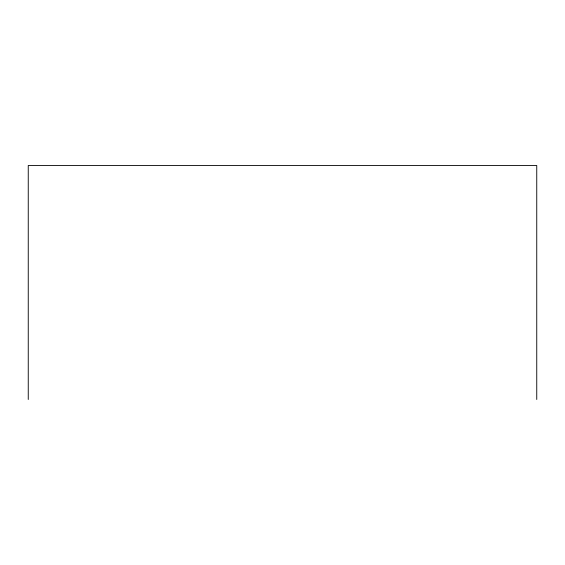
<?xml version="1.0" encoding="UTF-8"?>
<svg xmlns="http://www.w3.org/2000/svg" width="565" height="565" viewBox="0 0 565 565"><rect width="100%" height="100%" fill="white"/><g stroke="black" fill="none" stroke-linecap="round" stroke-linejoin="round"><path stroke-width="0.85" d="M536.75 399.49L536.75 165.51L28.25 165.51L28.25 399.49"/></g></svg>
